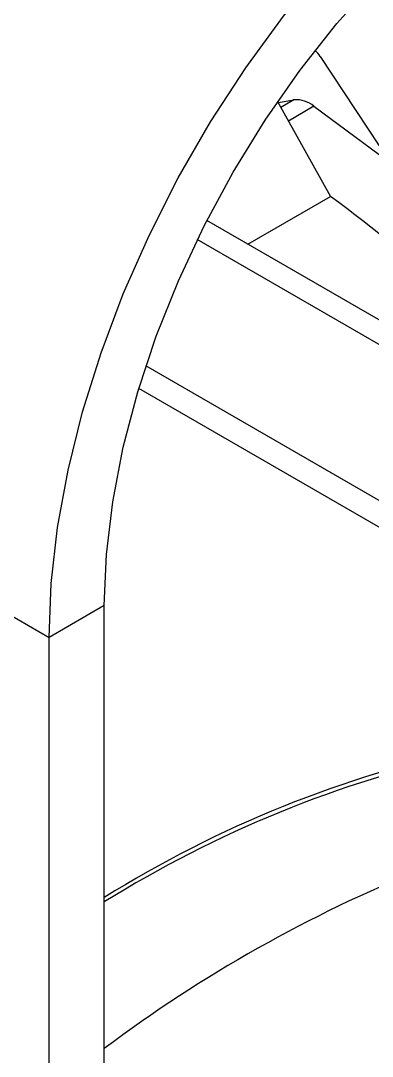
# Model space of a CAD drawing. Extents: x 6 to 134, y 3 to 97.
# Drawn here: x 96.103 to 96.951, y 13.654 to 16.152 of the extents above; entities that cross this region are included whole.
import ezdxf

# ---------------------------------------------------------------- set-up
doc = ezdxf.new("R2010")
doc.units = 0
doc.header["$MEASUREMENT"] = 0
doc.layers.add('OBJECT', color=7, linetype='CONTINUOUS')

msp = doc.modelspace()

# ---------------------------------------------------------------- linework, layer by layer
at = {"layer": 'OBJECT'}
for p, q in [((96.8254, 16.0654), (96.996, 15.8076)), ((96.7239, 15.9545), (96.7621, 15.9609)), ((96.7621, 15.9609), (96.7305, 15.9426)), ((96.7226, 15.9568), (96.8503, 15.7277)), ((96.8103, 15.9452), (96.7488, 15.9097)), ((96.8103, 15.9452), (97.244, 15.6238)), ((96.6508, 15.6125), (96.8503, 15.7277)), ((97.6982, 15.0078), (96.5517, 15.6697)), ((97.6412, 14.9819), (96.5289, 15.624)), ((97.3513, 14.7727), (96.4049, 15.3191)), ((97.2951, 14.7405), (96.3877, 15.2644)), ((95.2877, 15.1744), (96.1715, 14.6642)), ((96.3045, 14.7409), (96.1715, 14.6642)), ((96.3045, 7.4144), (96.3045, 14.7409)), ((96.1715, 7.3377), (96.1715, 14.6642))]:
    msp.add_line(p, q, dxfattribs=at)
at = {"layer": 'OBJECT', "flags": 128}
for points in [[(96.1715, 14.6642), (96.1766, 14.7943), (96.1919, 14.9292), (96.2171, 15.0677), (96.2521, 15.2086), (96.2967, 15.3508), (96.3503, 15.493), (96.4126, 15.634), (96.4831, 15.7726), (96.561, 15.9076), (96.6458, 16.0379), (96.7368, 16.1624), (96.8331, 16.2799), (96.934, 16.3896), (97.0385, 16.4904), (97.1458, 16.5815), (97.255, 16.6621), (97.3651, 16.7316)], [(96.3045, 14.7409), (96.3096, 14.8639), (96.3249, 14.9916), (96.3502, 15.1228), (96.3852, 15.2563), (96.4297, 15.3906), (96.4832, 15.5246), (96.5452, 15.6569), (96.6151, 15.7863), (96.6923, 15.9116), (96.7759, 16.0315), (96.8652, 16.1448), (96.9592, 16.2505), (97.0572, 16.3476), (97.1582, 16.4351), (97.2612, 16.5121), (97.3651, 16.578)]]:
    msp.add_lwpolyline(points, dxfattribs=at)
at = {"layer": 'OBJECT'}
for centre, radius, start, end in [((96.7673, 15.8948), 0.0663, 49.5348, 94.5295), ((95.3927, 13.7108), 2.4884, 36.1501, 54.1444), ((97.7712, 11.6858), 2.7713, 101.9305, 121.9535), ((97.7867, 11.648), 2.8024, 102.4915, 121.9306), ((98.3413, 10.9597), 3.3925, 111.9533, 126.8983)]:
    msp.add_arc(centre, radius, start, end, dxfattribs=at)
msp.add_ellipse((96.7812, 16.0399), major_axis=(-0.0411, 0.0513), ratio=0.772521, start_param=4.59424, end_param=4.888815, dxfattribs=at)

doc.saveas('drawing.dxf')
